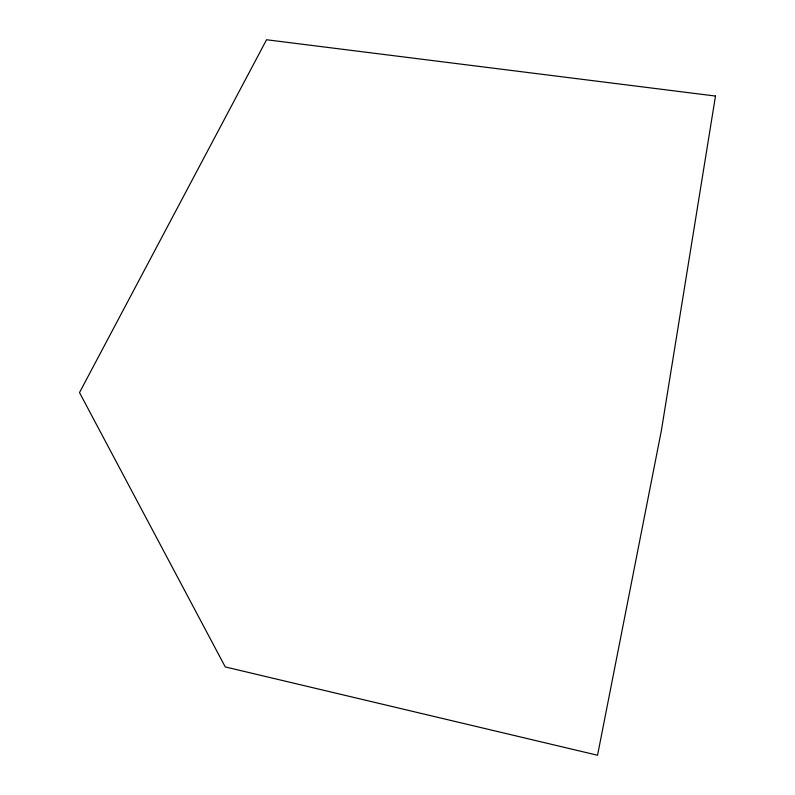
<?xml version="1.0" encoding="UTF-8"?>
<svg xmlns="http://www.w3.org/2000/svg" width="795" height="795" viewBox="0 0 795 795"><rect width="100%" height="100%" fill="white"/><g stroke="black" fill="none" stroke-linecap="round" stroke-linejoin="round"><path stroke-width="1.19" d="M715.49 96.046L661.39 430.473L597.542 755.25L225.253 666.926L79.51 392.581L266.554 39.75L715.49 96.046"/></g></svg>
